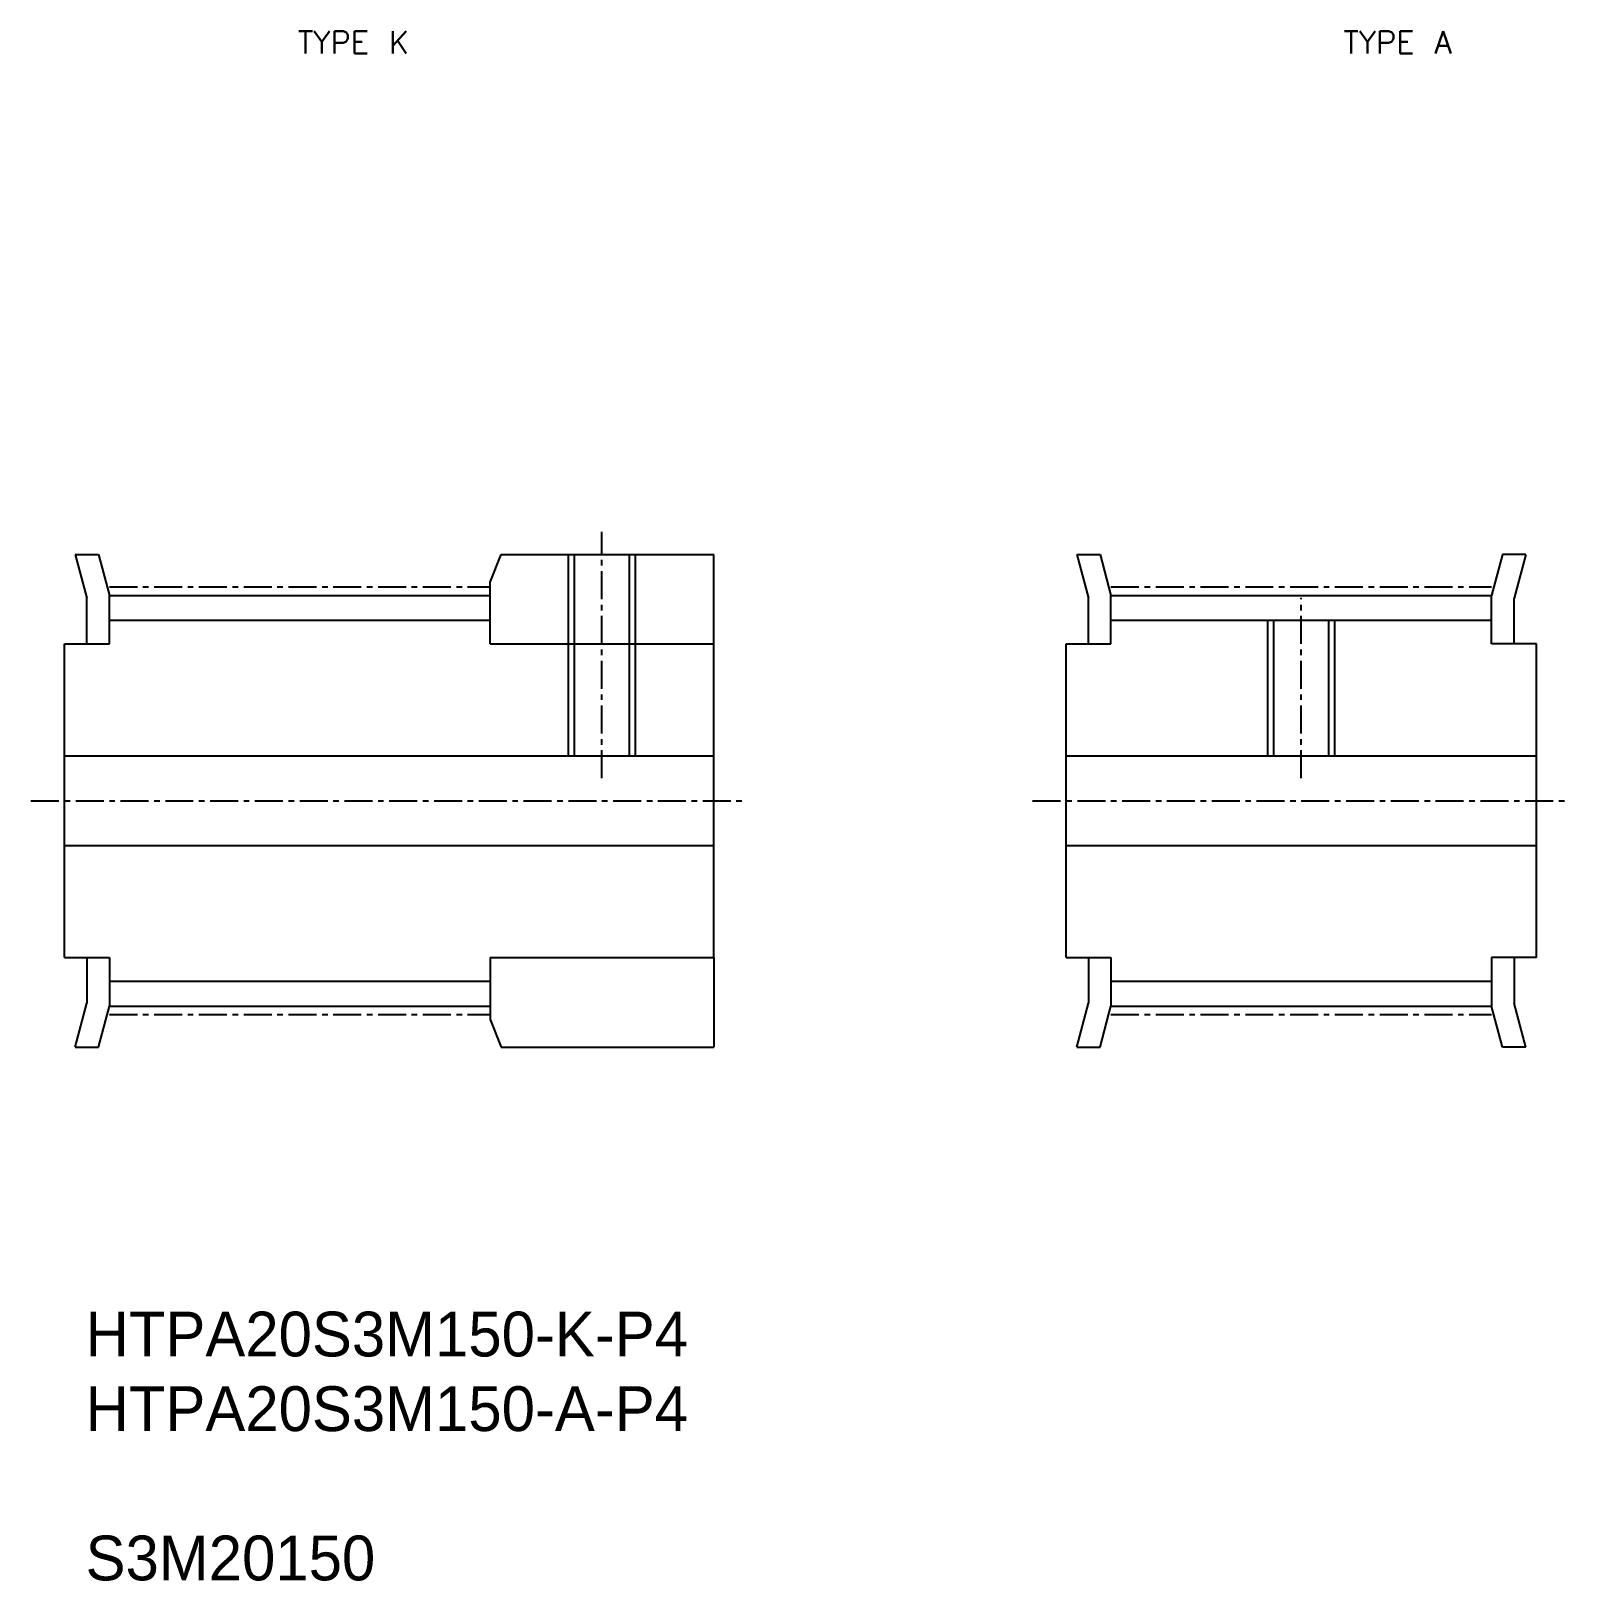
# Model space of a CAD drawing. Extents: x -221.6 to -152.9, y -34.2 to 35.
import ezdxf
from ezdxf.enums import TextEntityAlignment as Align

# ---------------------------------------------------------------- set-up
doc = ezdxf.new("R2010")
doc.units = 0
doc.linetypes.add('CENTER', pattern=[2, 1.25, -0.25, 0.25, -0.25])
doc.linetypes.add('DASHED', pattern=[19.05, 12.7, -6.35])
doc.layers.get('0').update_dxf_attribs({"linetype": 'CONTINUOUS'})
doc.layers.add('CENTER', color=1, linetype='CENTER')
doc.styles.add('MISUMI', font='txt.shx')

# ---------------------------------------------------------------- blocks, each defined once
blk = doc.blocks.new('*U2')
at = {"color": 7, "linetype": 'CONTINUOUS'}
for s, p in [('HTPA20S3M150-K-P4', (-219.155, -24.161)), ('HTPA20S3M150-A-P4', (-219.155, -27.494)), ('S3M20150', (-219.155, -34.161))]:
    blk.add_text(s, height=2, dxfattribs=at).set_placement(p)

msp = doc.modelspace()

# ---------------------------------------------------------------- linework, layer by layer
at = {"color": 7, "linetype": 'CONTINUOUS'}
for p, q in [((-219.62, 11.655), (-219.094, 9.693)), ((-219.62, 11.655), (-218.585, 11.655)), ((-218.585, 11.655), (-218.094, 9.825)), ((-201.094, 10.417), (-200.594, 11.655)), ((-200.594, 11.655), (-191.094, 11.655)), ((-191.094, 7.655), (-191.094, 11.655)), ((-174.886, 11.655), (-174.36, 9.693)), ((-174.886, 11.655), (-173.85, 11.655)), ((-173.85, 11.655), (-173.36, 9.825)), ((-155.87, 11.655), (-156.36, 9.825)), ((-154.834, 11.655), (-155.87, 11.655)), ((-154.834, 11.655), (-155.36, 9.693)), ((-201.094, 7.655), (-201.094, 10.417)), ((-219.094, 7.655), (-219.094, 9.693)), ((-218.094, 9.825), (-201.094, 9.825)), ((-218.094, 7.655), (-218.094, 9.825)), ((-174.36, 7.655), (-174.36, 9.693)), ((-173.36, 9.825), (-156.36, 9.825)), ((-173.36, 7.655), (-173.36, 9.825)), ((-156.36, 7.655), (-156.36, 9.825)), ((-155.36, 7.655), (-155.36, 9.693)), ((-218.094, 8.715), (-201.094, 8.715)), ((-173.36, 8.715), (-156.36, 8.715)), ((-220.094, -6.345), (-220.094, 7.655)), ((-220.094, 7.655), (-218.094, 7.655)), ((-201.094, 7.655), (-191.094, 7.655)), ((-191.094, -6.345), (-191.094, 7.655)), ((-175.36, -6.345), (-175.36, 7.655)), ((-175.36, 7.655), (-173.36, 7.655)), ((-154.36, 7.655), (-156.36, 7.655)), ((-154.36, -6.345), (-154.36, 7.655)), ((-220.094, 2.655), (-191.094, 2.655)), ((-175.36, 2.655), (-154.36, 2.655)), ((-220.094, 0.655), (-220.094, 0.655)), ((-175.36, 0.655), (-175.36, 0.655)), ((-154.36, 0.655), (-154.36, 0.655)), ((-220.094, -1.345), (-191.094, -1.345)), ((-175.36, -1.345), (-154.36, -1.345)), ((-220.094, -2.845), (-220.094, -2.845)), ((-175.36, -2.845), (-175.36, -2.845)), ((-154.36, -2.845), (-154.36, -2.845)), ((-220.094, -6.345), (-218.094, -6.345)), ((-219.094, -6.345), (-219.094, -8.383)), ((-218.094, -6.345), (-218.094, -8.515)), ((-201.094, -6.345), (-191.094, -6.345)), ((-201.094, -6.345), (-201.094, -9.108)), ((-191.094, -6.345), (-191.094, -10.345)), ((-175.36, -6.345), (-173.36, -6.345)), ((-174.36, -6.345), (-174.36, -8.383)), ((-173.36, -6.345), (-173.36, -8.515)), ((-154.36, -6.345), (-156.36, -6.345)), ((-156.36, -6.345), (-156.36, -8.515)), ((-155.36, -6.345), (-155.36, -8.383)), ((-218.094, -7.405), (-201.094, -7.405)), ((-173.36, -7.405), (-156.36, -7.405)), ((-219.62, -10.345), (-219.094, -8.383)), ((-218.585, -10.345), (-218.094, -8.515)), ((-218.094, -8.515), (-201.094, -8.515)), ((-174.886, -10.345), (-174.36, -8.383)), ((-173.85, -10.345), (-173.36, -8.515)), ((-173.36, -8.515), (-156.36, -8.515)), ((-155.87, -10.345), (-156.36, -8.515)), ((-154.834, -10.345), (-155.36, -8.383)), ((-201.094, -9.108), (-200.594, -10.345)), ((-219.62, -10.345), (-218.585, -10.345)), ((-200.594, -10.345), (-191.094, -10.345)), ((-174.886, -10.345), (-173.85, -10.345)), ((-154.834, -10.345), (-155.87, -10.345))]:
    msp.add_line(p, q, dxfattribs=at)
at = {"color": 3, "linetype": 'DASHED'}
for p, q in [((-197.594, 2.655), (-197.594, 11.655)), ((-197.319, 2.655), (-197.319, 11.655)), ((-194.869, 2.655), (-194.869, 11.655)), ((-194.594, 2.655), (-194.594, 11.655)), ((-166.36, 2.655), (-166.36, 8.715)), ((-166.085, 2.655), (-166.085, 8.715)), ((-163.635, 2.655), (-163.635, 8.715)), ((-163.36, 2.655), (-163.36, 8.715))]:
    msp.add_line(p, q, dxfattribs=at)
at = {"layer": 'CENTER', "color": 1, "linetype": 'CENTER'}
for p, q in [((-196.094, 1.655), (-196.094, 12.655)), ((-218.094, 10.205), (-201.094, 10.205)), ((-173.36, 10.205), (-156.36, 10.205)), ((-164.86, 1.655), (-164.86, 9.715)), ((-221.594, 0.655), (-189.594, 0.655)), ((-176.86, 0.655), (-152.86, 0.655)), ((-218.094, -8.895), (-201.094, -8.895)), ((-173.36, -8.895), (-156.36, -8.895))]:
    msp.add_line(p, q, dxfattribs=at)

# ---------------------------------------------------------------- block references
at = {"color": 7, "linetype": 'CONTINUOUS'}
msp.add_blockref('*U2', (0, 0), dxfattribs=at)

# ---------------------------------------------------------------- texts
at = {"color": 7, "linetype": 'CONTINUOUS', "style": 'MISUMI'}
for s, p in [('TYPE K', (-207.189, 34.527)), ('TYPE A', (-160.558, 34.527))]:
    msp.add_text(s, height=1, dxfattribs=at).set_placement(p, align=Align.MIDDLE_CENTER)

doc.saveas('drawing.dxf')
